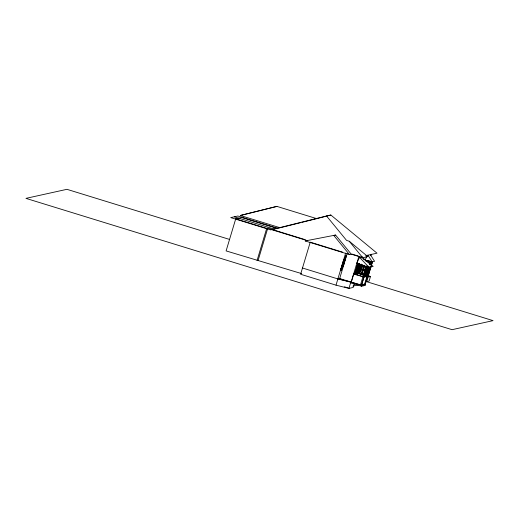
<?xml version="1.0" encoding="UTF-8"?>
<svg xmlns="http://www.w3.org/2000/svg" width="519" height="519" viewBox="0 0 519 519"><rect width="100%" height="100%" fill="white"/><g stroke="black" fill="none" stroke-linecap="round" stroke-linejoin="round"><path stroke-width="0.78" d="M345.764 256.341L345.394 256.535M343.546 260.272L343.396 260.674L343.812 260.733L343.812 259.857M344 259.987L344.298 259.117L344.324 260.525L344.525 259.202L343.922 260.434M345.875 256.042L342.851 266.357L343.273 266.26L346.192 255.886L345.875 256.425M343.799 260.214L343.714 260.603M343.85 260.441L344.078 259.863M345.648 256.477L342.663 266.811L345.751 256.146M343.273 261.972L343.695 260.577L340.84 270.457L343.948 260.24M342.482 266.76L343.02 266.643L346.147 255.38L345.459 256.853M277.12 228.418L241.724 217.513L235.73 218.836L226.109 250.911L301.649 273.617M257.08 260.454L266.708 228.379L267.785 228.139L305.14 239.655M258.164 260.22L267.557 228.905M327.937 247.628L310.239 242.172L300.611 274.253L336.014 285.158L345.635 253.084M340.678 269.893L341.45 269.906L340.678 269.893L341.437 267.519M341.716 266.584L343.572 260.324M341.671 267.421L340.743 269.497L341.067 269.426M342.306 265.203L341.749 267.155M342.8 262.971L343.124 262.899L342.248 264.924M340.665 270.405L341.204 270.289L345.09 257.612M340.84 270.457L341.379 270.341L344.72 259.26M344.798 258.994L345.66 256.12M302.486 268.012L337.882 278.924L339.679 278.528L347.205 253.447M340.179 279.715L340.445 278.826L339.043 279.138L350.182 281.823M336.014 285.158L348.937 288.395L350.812 282.154L360.51 284.879L366.09 266.052M358.94 256.23L350.915 282.965L361.535 286.235L365.408 285.379L365.674 284.49L361.808 285.346L339.679 278.528M351.305 282.044L353.77 273.766L362.95 276.854L366.239 266.02M354.587 274.155L357.805 263.412M354.827 273.721L355.223 272.417M355.204 271.826L356.099 271.722L357.273 267.798L356.572 267.862L355.152 271.93M356.715 267.421L357.714 264.061M354.762 274.207L357.987 263.464M354.821 274.376L357.967 263.899M355.697 271.716L356.676 268.446M357.033 267.259L357.818 264.645M355.048 274.285L355.534 272.248M355.8 271.787L356.871 267.798M357.137 267.33L358.188 264.048M355.171 274.162L355.762 272.203L355.353 274.214M355.392 271.781L355.924 271.664L357.098 267.746M358.415 263.996L357.435 267.266L356.735 267.33L357.26 267.214L358.045 264.599M355.327 274.583L358.473 264.106M356.261 273.785L359.252 263.808M356.034 274.804L359.408 263.581M356.209 274.609L359.433 263.86M357.883 270.542L358.999 266.818M356.903 274.681L357.442 272.955L366.648 275.79L357.383 272.968M354.328 283.634L353.186 287.455L348.937 288.395M356.916 275.025L360.167 264.184M361.944 258.261L362.372 256.821M362.768 264.599L360.536 272.04L358.856 272.41L361.14 264.165M359.349 270.671L359.777 269.244M360.66 266.091L360.102 268.258M358.856 272.41L361.315 264.223M359.245 271.495L360.679 271.178L358.713 271.333L359.245 271.495L361.282 264.709M359.79 271.093L361.6 265.06M360.666 268.317L361.308 266.182M360.063 270.697L360.705 268.563M361.484 266.098L360.692 268.265M360.154 271.015L361.964 264.982M358.681 272.358L360.355 271.988L362.489 265.144M361.055 274.454L363.787 265.365M363.248 274.849L361.646 274.428L364.396 265.267M361.808 274.493L364.559 265.326M364.941 269.685L363.423 269.309L361.983 274.123L365.071 274.888L366.518 270.075M364.565 265.52L363.585 268.978L366.622 269.718L367.601 266.26M363.696 277.068L368.25 275.913L370.462 276.595L369.126 281.051L366.732 281.577L368.068 277.127L370.462 276.595L368.308 275.751M367.154 266.377L361.496 285.223L367.296 266.344M361.535 286.235L361.808 285.346M370.832 255.77L371.286 254.239M367.997 266.15L365.408 275.375L368.159 266.215M369.022 263.347L369.418 262.011L367.095 261.42M366.258 274.337L366.894 272.196M367.919 271.353L368.587 268.498L367.965 268.634L367.108 271.482L367.822 271.372L368.775 268.505M366.129 275.076L367.043 271.878L367.763 271.722M367.199 271.508L368.114 268.317L368.834 268.154M366.083 275.686L368.581 267.356M369.716 263.568L370.397 261.297L365.136 260.116L367.27 255.277M368.691 267.356L366.239 275.524L366.959 275.368L365.973 275.44M369.82 263.665L370.248 262.16L372.408 261.68L368.399 275.051L367.679 275.206M367.536 271.437L368.256 268.57M369.872 263.658L370.125 262.335M369.671 264.307L371.396 263.931L371.987 261.965L370.462 262.257L370.06 264.223M366.751 274.94L367.705 272.066M369.963 264.249L370.56 262.238L371.987 261.965M366.103 277.308L369.262 266.727M369.904 264.593L370.968 261.998M366.699 275.771L369.184 267.48M367.264 276.03L366.816 275.894L367.18 276.296M370.255 264.132L370.89 262.16M370.391 264.152L370.845 262.173M371.182 262.101L370.683 264.087L371.273 262.076M367.004 276.244L364.598 284.263L361.808 284.879M367.854 274.694L368.458 272.52M368.925 271.132L369.528 268.952M371.066 264.002L371.701 262.03L370.975 263.976M368.542 272.546L367.77 274.668M369.612 268.985L368.834 271.106M364.066 284.094L365.129 284.425L370.56 266.331M371.896 261.939L371.396 263.931M370.702 266.299L365.129 284.425M367.413 275.128L368.133 274.966L370.268 267.836L369.554 267.999M372.408 261.68L371.338 264.275L370.618 264.431L371.688 261.842M368.25 275.913L370.975 266.824M371.429 265.313L372.564 261.524M343.61 260.59L343.863 259.662M345.79 256.464L345.31 256.892M345.401 256.769L345.524 256.321M345.771 256.697L346.329 255.439L345.998 256.73M345.485 256.561L345.667 256.127M360.783 257.074L359.544 257.346L356.611 263.509L368.996 267.33L373.161 266.409L361.399 256.937M345.472 256.36L345.563 256.866M344.129 259.941L344.376 259.643L344.233 260.642L343.876 260.532M365.966 255.62L377.002 253.181L330.85 215.028L316.733 218.655L276.912 206.387L240.291 215.489L280.117 227.757L278.32 228.159M240.291 215.489L276.912 206.387M326.535 215.982L271.612 229.638L307.008 240.544L305.211 240.946L349.462 254.582L351.259 254.18L362.762 257.729L367.828 256.607L349.242 241.238L346.582 240.42L326.535 215.982L330.85 215.028M280.896 227.569L300.371 222.722M301.928 222.34L316.733 218.655M273.487 229.223L270.535 229.878L230.708 217.604L237.897 216.014L277.723 228.289L274.129 229.08L234.303 216.812M351.259 254.18L335.572 235.055L333.775 235.457L349.462 254.582M342.663 266.811L343.02 266.643M372.142 261.602L370.248 262.16M370.462 262.257L369.839 262.393L370.547 262.283M365.136 260.116L372.168 261.842L374.562 261.31L370.391 254.712M360.582 265.903L360.705 265.832M360.465 266.117L360.861 266.091L360.413 266.143M370.177 264.865L371.098 264.612M357.273 267.798L356.572 267.862M360.588 268.589L360.121 270.639M368.179 267.921L368.99 267.791M369.742 268.239L370.028 268.18M358.876 270.775L359.408 270.613M355.762 272.203L355.236 272.319L355.937 272.254M357.364 273.221L366.544 276.063M368.639 271.197L369.171 271.028M368.484 271.56L369.204 271.405M368.672 271.807L368.957 271.742M366.044 275.051L367.134 274.856M367.569 274.759L368.101 274.596M362.969 276.601L353.77 273.766M364.027 276.51L366.816 275.894M352.894 286.112L358.408 284.899M305.211 240.946L335.572 235.055M365.817 261.128L369.418 262.011M363.482 269.335L365 269.705M361.646 274.428L363.086 274.785M337.882 278.924L350.812 282.154M365.837 255.997L367.828 256.607M352.038 254.102L358.168 255.997M235.73 218.836L266.708 228.379M328.709 247.868L342.559 252.137M345.725 256.795L346.082 256.905M344.856 259.228L344.622 259.325M361.568 265.825L361.542 265.884M343.987 261.544L343.941 261.602M343.117 262.608L343.065 262.666M342.923 266.156L343.273 266.26M366.849 274.914L367.523 272.06L366.33 274.986M229.632 239.454L66.932 189.318L25.95 198.368L452.068 329.682L493.05 320.632L365.992 281.48M344.447 286.812L346.66 287.494M347.321 287.695L349.313 288.311M368.814 262.212L367.491 261.9M359.544 257.346L368.996 267.33M349.242 241.238L362.762 257.729M367.997 255.244L372.168 261.842M363.547 258.949A10.257 1.174 -72.9 0 1 363.975 259.273M363.527 258.806A10.257 1.174 -72.9 0 1 363.793 259.215"/></g></svg>
